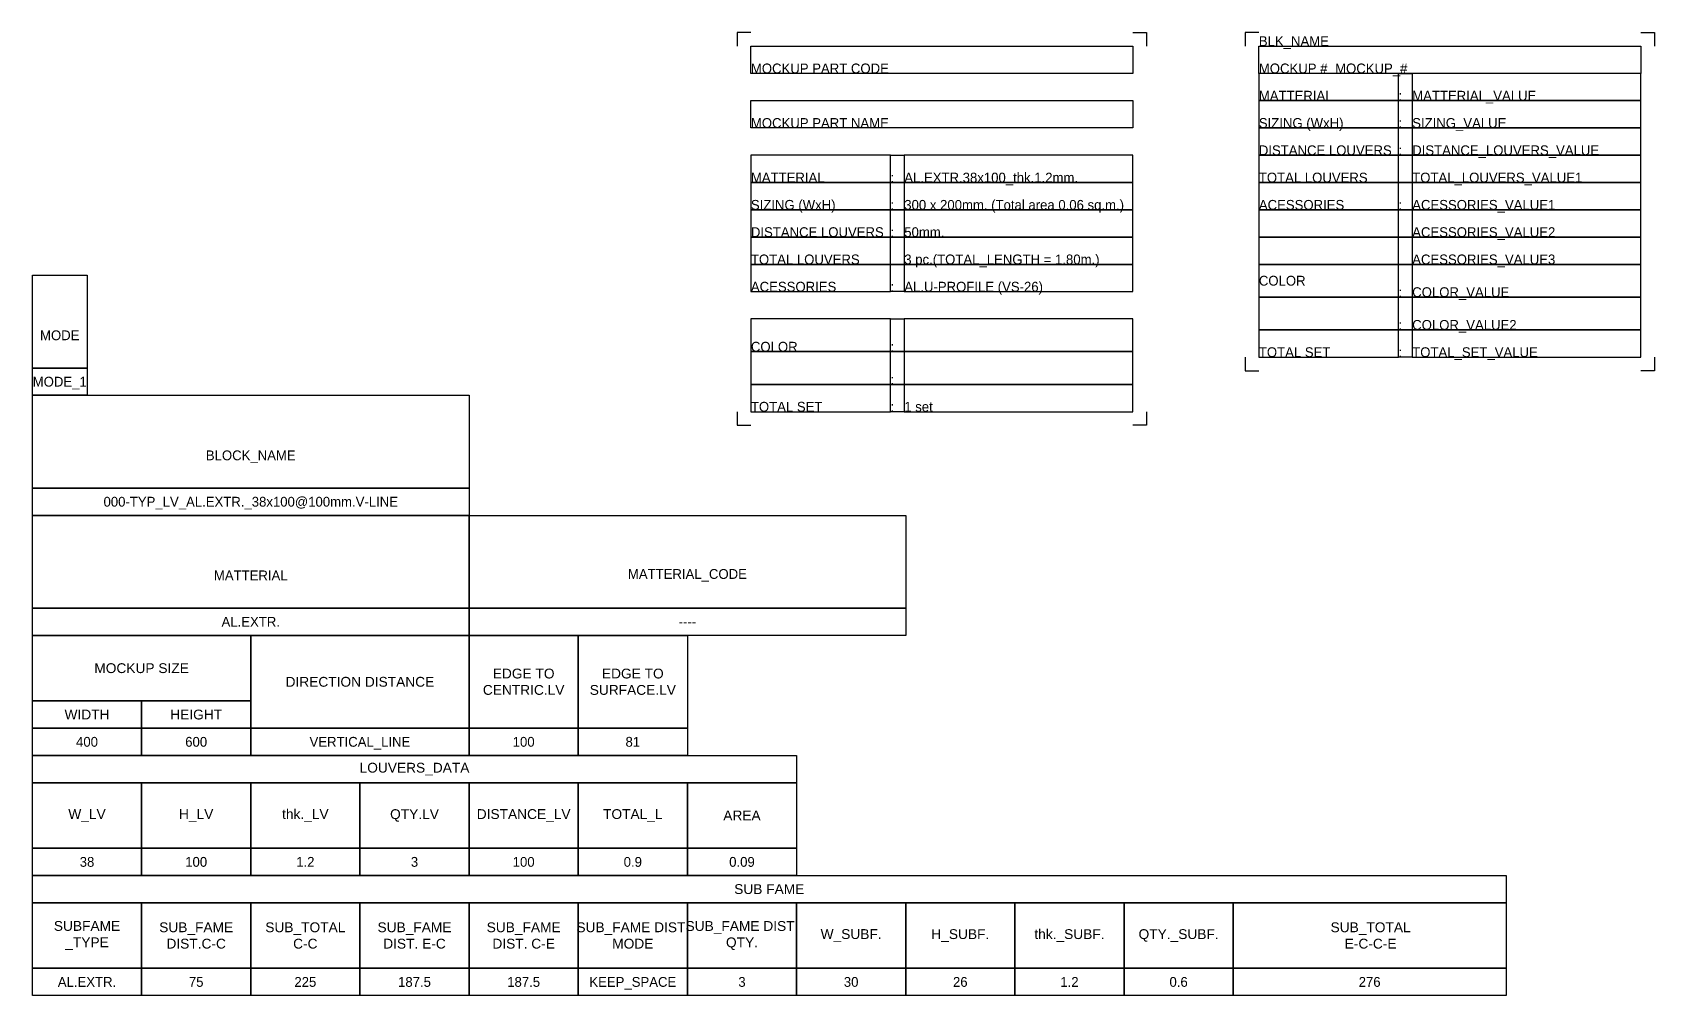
# Model space of a CAD drawing. Header units: millimetres. Extents: x -244126 to 368105, y -173968 to 259060.
# Drawn here: x 5208 to 6694, y 17546 to 18429 of the extents above; entities that cross this region are included whole.
import ezdxf
from ezdxf.enums import TextEntityAlignment as Align

# ---------------------------------------------------------------- set-up
doc = ezdxf.new("R2010")
doc.units = ezdxf.units.MM
doc.header["$MEASUREMENT"] = 0
doc.linetypes.add('BORDER2', pattern=[22.225, 6.35, -3.175, 6.35, -3.175, 0, -3.175])
for name, color, linetype in [('000 - T E X T', 4, 'Continuous'), ('001 - ASCESSORIES', 1, 'Continuous'), ('002 - STRUCTURAL STEEL', 4, 'Continuous'), ('A04_TUBE SERIES', 7, 'Continuous')]:
    doc.layers.add(name, color=color, linetype=linetype)
doc.styles.get("Standard").update_dxf_attribs({"font": 'arial.ttf'})
doc.styles.add('TA', font='Cordia New.ttf', dxfattribs={"height": 4.5})

# ---------------------------------------------------------------- blocks, each defined once
blk = doc.blocks.new('*U560')
at = {"layer": '002 - STRUCTURAL STEEL', "color": 0, "linetype": 'ByBlock'}
blk.add_lwpolyline([(0, 5), (10, 5), (10, 0), (0, 0)], close=True, dxfattribs=at)
blk = doc.blocks.new('*U561')
at = {"layer": '002 - STRUCTURAL STEEL', "color": 0, "linetype": 'ByBlock'}
blk.add_lwpolyline([(0, 17), (10, 17), (10, 0), (0, 0)], close=True, dxfattribs=at)
blk = doc.blocks.new('*U567')
at = {"layer": '002 - STRUCTURAL STEEL', "color": 0, "linetype": 'ByBlock'}
blk.add_lwpolyline([(0, 17), (80, 17), (80, 0), (0, 0)], close=True, dxfattribs=at)
blk = doc.blocks.new('*U4911')
at = {"layer": '002 - STRUCTURAL STEEL', "color": 0, "linetype": 'ByBlock'}
blk.add_lwpolyline([(0, 5), (80, 5), (80, 0), (0, 0)], close=True, dxfattribs=at)
blk = doc.blocks.new('*U568')
at = {"layer": '002 - STRUCTURAL STEEL', "color": 0, "linetype": 'ByBlock'}
blk.add_lwpolyline([(0, 12), (40, 12), (40, 0), (0, 0)], close=True, dxfattribs=at)
blk = doc.blocks.new('*U4914')
at = {"layer": '002 - STRUCTURAL STEEL', "color": 0, "linetype": 'ByBlock'}
blk.add_lwpolyline([(0, 5), (20, 5), (20, 0), (0, 0)], close=True, dxfattribs=at)
blk = doc.blocks.new('*U3045')
at = {"layer": '002 - STRUCTURAL STEEL', "color": 0, "linetype": 'ByBlock'}
blk.add_lwpolyline([(0, 17), (40, 17), (40, 0), (0, 0)], close=True, dxfattribs=at)
blk = doc.blocks.new('*U3044')
at = {"layer": '002 - STRUCTURAL STEEL', "color": 0, "linetype": 'ByBlock'}
blk.add_lwpolyline([(0, 17), (20, 17), (20, 0), (0, 0)], close=True, dxfattribs=at)
blk = doc.blocks.new('*U562')
at = {"layer": '002 - STRUCTURAL STEEL', "color": 0, "linetype": 'ByBlock'}
blk.add_lwpolyline([(0, 12), (20, 12), (20, 0), (0, 0)], close=True, dxfattribs=at)
blk = doc.blocks.new('*U563')
at = {"layer": '002 - STRUCTURAL STEEL', "color": 0, "linetype": 'ByBlock'}
blk.add_lwpolyline([(0, 12), (20, 12), (20, 0), (0, 0)], close=True, dxfattribs=at)
blk = doc.blocks.new('*U564')
at = {"layer": '002 - STRUCTURAL STEEL', "color": 0, "linetype": 'ByBlock'}
blk.add_lwpolyline([(0, 12), (20, 12), (20, 0), (0, 0)], close=True, dxfattribs=at)
blk = doc.blocks.new('*U565')
at = {"layer": '002 - STRUCTURAL STEEL', "color": 0, "linetype": 'ByBlock'}
blk.add_lwpolyline([(0, 5), (270, 5), (270, 0), (0, 0)], close=True, dxfattribs=at)
blk = doc.blocks.new('*U566')
at = {"layer": '002 - STRUCTURAL STEEL', "color": 0, "linetype": 'ByBlock'}
blk.add_lwpolyline([(0, 12), (20, 12), (20, 0), (0, 0)], close=True, dxfattribs=at)
blk = doc.blocks.new('*U570')
at = {"layer": '002 - STRUCTURAL STEEL', "color": 0, "linetype": 'ByBlock'}
blk.add_lwpolyline([(0, 12), (20, 12), (20, 0), (0, 0)], close=True, dxfattribs=at)
blk = doc.blocks.new('*U571')
at = {"layer": '002 - STRUCTURAL STEEL', "color": 0, "linetype": 'ByBlock'}
blk.add_lwpolyline([(0, 12), (20, 12), (20, 0), (0, 0)], close=True, dxfattribs=at)
blk = doc.blocks.new('*U572')
at = {"layer": '002 - STRUCTURAL STEEL', "color": 0, "linetype": 'ByBlock'}
blk.add_lwpolyline([(0, 12), (20, 12), (20, 0), (0, 0)], close=True, dxfattribs=at)
blk = doc.blocks.new('*U573')
at = {"layer": '002 - STRUCTURAL STEEL', "color": 0, "linetype": 'ByBlock'}
blk.add_lwpolyline([(0, 12), (20, 12), (20, 0), (0, 0)], close=True, dxfattribs=at)
blk = doc.blocks.new('*U574')
at = {"layer": '002 - STRUCTURAL STEEL', "color": 0, "linetype": 'ByBlock'}
blk.add_lwpolyline([(0, 12), (20, 12), (20, 0), (0, 0)], close=True, dxfattribs=at)
blk = doc.blocks.new('*U575')
at = {"layer": '002 - STRUCTURAL STEEL', "color": 0, "linetype": 'ByBlock'}
blk.add_lwpolyline([(0, 12), (50, 12), (50, 0), (0, 0)], close=True, dxfattribs=at)
blk = doc.blocks.new('*U4913')
at = {"layer": '002 - STRUCTURAL STEEL', "color": 0, "linetype": 'ByBlock'}
blk.add_lwpolyline([(0, 5), (40, 5), (40, 0), (0, 0)], close=True, dxfattribs=at)
blk = doc.blocks.new('*U569')
at = {"layer": '002 - STRUCTURAL STEEL', "color": 0, "linetype": 'ByBlock'}
blk.add_lwpolyline([(0, 5), (50, 5), (50, 0), (0, 0)], close=True, dxfattribs=at)
blk = doc.blocks.new('*U556')
at = {"layer": '002 - STRUCTURAL STEEL', "color": 0, "linetype": 'ByBlock'}
blk.add_lwpolyline([(0, 12), (20, 12), (20, 0), (0, 0)], close=True, dxfattribs=at)
blk = doc.blocks.new('*U557')
at = {"layer": '002 - STRUCTURAL STEEL', "color": 0, "linetype": 'ByBlock'}
blk.add_lwpolyline([(0, 12), (20, 12), (20, 0), (0, 0)], close=True, dxfattribs=at)
blk = doc.blocks.new('*U558')
at = {"layer": '002 - STRUCTURAL STEEL', "color": 0, "linetype": 'ByBlock'}
blk.add_lwpolyline([(0, 12), (20, 12), (20, 0), (0, 0)], close=True, dxfattribs=at)
blk = doc.blocks.new('*U559')
at = {"layer": '002 - STRUCTURAL STEEL', "color": 0, "linetype": 'ByBlock'}
blk.add_lwpolyline([(0, 12), (20, 12), (20, 0), (0, 0)], close=True, dxfattribs=at)
blk = doc.blocks.new('*U550')
at = {"layer": '002 - STRUCTURAL STEEL', "color": 0, "linetype": 'ByBlock'}
blk.add_lwpolyline([(0, 12), (20, 12), (20, 0), (0, 0)], close=True, dxfattribs=at)
blk = doc.blocks.new('*U551')
at = {"layer": '002 - STRUCTURAL STEEL', "color": 0, "linetype": 'ByBlock'}
blk.add_lwpolyline([(0, 12), (20, 12), (20, 0), (0, 0)], close=True, dxfattribs=at)
blk = doc.blocks.new('*U552')
at = {"layer": '002 - STRUCTURAL STEEL', "color": 0, "linetype": 'ByBlock'}
blk.add_lwpolyline([(0, 12), (20, 12), (20, 0), (0, 0)], close=True, dxfattribs=at)
blk = doc.blocks.new('*U553')
at = {"layer": '002 - STRUCTURAL STEEL', "color": 0, "linetype": 'ByBlock'}
blk.add_lwpolyline([(0, 12), (20, 12), (20, 0), (0, 0)], close=True, dxfattribs=at)
blk = doc.blocks.new('*U554')
at = {"layer": '002 - STRUCTURAL STEEL', "color": 0, "linetype": 'ByBlock'}
blk.add_lwpolyline([(0, 12), (20, 12), (20, 0), (0, 0)], close=True, dxfattribs=at)
blk = doc.blocks.new('*U555')
at = {"layer": '002 - STRUCTURAL STEEL', "color": 0, "linetype": 'ByBlock'}
blk.add_lwpolyline([(0, 5), (140, 5), (140, 0), (0, 0)], close=True, dxfattribs=at)
blk = doc.blocks.new('LV_DATA_FROM_EXCEl')
at = {"color": 0}
for name, p in [('*U561', (0, 115)), ('*U560', (0, 110)), ('*U567', (0, 93)), ('*U4911', (0, 88)), ('*U567', (0, 71)), ('*U567', (80, 71)), ('*U4911', (0, 66)), ('*U4911', (80, 66)), ('*U568', (0, 54)), ('*U3045', (40, 49)), ('*U3044', (80, 49)), ('*U3044', (100, 49)), ('*U4914', (0, 49)), ('*U4914', (20, 49)), ('*U4914', (0, 44)), ('*U4914', (20, 44)), ('*U4913', (40, 44)), ('*U4914', (80, 44)), ('*U4914', (100, 44)), ('*U555', (0, 39)), ('*U556', (0, 27)), ('*U557', (20, 27)), ('*U558', (40, 27)), ('*U559', (60, 27)), ('*U550', (80, 27)), ('*U551', (100, 27)), ('*U552', (120, 27)), ('*U4914', (0, 22)), ('*U4914', (20, 22)), ('*U4914', (40, 22)), ('*U4914', (60, 22)), ('*U4914', (80, 22)), ('*U4914', (100, 22)), ('*U4914', (120, 22)), ('*U565', (0, 17)), ('*U554', (0, 5)), ('*U553', (20, 5)), ('*U562', (40, 5)), ('*U563', (60, 5)), ('*U564', (80, 5)), ('*U566', (100, 5)), ('*U570', (120, 5)), ('*U571', (140, 5)), ('*U572', (160, 5)), ('*U573', (180, 5)), ('*U574', (200, 5)), ('*U575', (220, 5)), ('*U4914', (0, 0)), ('*U4914', (20, 0)), ('*U4914', (40, 0)), ('*U4914', (60, 0)), ('*U4914', (80, 0)), ('*U4914', (100, 0)), ('*U4914', (120, 0)), ('*U4914', (140, 0)), ('*U4914', (160, 0)), ('*U4914', (180, 0)), ('*U4914', (200, 0)), ('*U569', (220, 0))]:
    blk.add_blockref(name, p, dxfattribs=at)
at = {"color": 0, "style": 'TA'}
for s, p in [('MODE', (5, 121)), ('BLOCK_NAME', (40, 99))]:
    blk.add_text(s, height=1.8, dxfattribs=at).set_placement(p, align=Align.MIDDLE_CENTER)
at = {"color": 0}
for s, p in [('MOCKUP SIZE', (20, 60)), ('DIRECTION DISTANCE', (60, 57.5)), ('WIDTH', (10, 51.5)), ('HEIGHT', (30, 51.5))]:
    blk.add_text(s, height=1.8, dxfattribs=at).set_placement(p, align=Align.MIDDLE_CENTER)
at = {"color": 0, "char_height": 1.8, "width": 13.8921, "attachment_point": 5, "style": 'TA'}
for s, insert in [('MATTERIAL', (40, 77)), ('MATTERIAL_CODE', (120, 77))]:
    blk.add_mtext(s, dxfattribs=dict(at, insert=insert))
at = {"color": 0, "char_height": 1.8, "attachment_point": 5}
for s, insert, width in [('EDGE TO CENTRIC.LV', (90, 57.5), 20), ('EDGE TO SURFACE.LV', (110, 57.5), 20), ('LOUVERS_DATA', (70, 41.5), 140), ('W_LV', (10, 33), 20), ('H_LV', (30, 33), 20), ('thk._LV', (50, 33), 20), ('QTY.LV', (70, 33), 20), ('DISTANCE_LV', (90, 33), 20), ('TOTAL_L', (110, 33), 20), ('AREA', (130, 33), 20), ('SUB FAME', (135, 19.5), 200), ('SUBFAME^J_TYPE', (10, 11), 20), ('SUB_FAME DIST.C-C', (30, 11), 20), ('SUB_TOTAL\\PC-C', (50, 11), 20), ('SUB_FAME DIST. E-C', (70, 11), 20), ('SUB_FAME DIST. C-E', (90, 11), 20), ('SUB_FAME DIST.\\PMODE', (110, 11), 20), ('SUB_FAME DIST.\\PQTY.', (130, 11), 20), ('W_SUBF.', (150, 11.01), 20), ('H_SUBF.', (170, 11), 20), ('thk._SUBF.', (190, 11), 20), ('QTY._SUBF.', (210, 11), 20), ('SUB_TOTAL\\PE-C-C-E', (245.18, 11), 49.6483)]:
    blk.add_mtext(s, dxfattribs=dict(at, insert=insert, width=width))
at = {"style": 'TA'}
for tag, p in [('MODE_VALUE', (5, 112.5)), ('BLOCK_NAME_VALUE', (40, 90.5)), ('MATTERIAL_VALUE', (40, 68.5)), ('MATTERIAL_CODE_VALUE', (120, 68.5)), ('DIRECTION DISTANCE_VALUE', (60, 46.5)), ('EDGE TO CENTRIC.LV_VALUE', (90, 46.5)), ('EDGE TO SURFACE.LV_VALUE', (110, 46.5)), ('DISTANCE_LV_VALUE', (90, 24.5)), ('TOTAL_L_VALUE', (110, 24.5)), ('AREA_VALUE', (130, 24.5)), ('SUBFAME^J_TYPE_VALUE', (10, 2.5)), ('SUB_FAME_DIST._QTY._VALUE', (130, 2.5)), ('W_SUBF._VALUE', (150, 2.5)), ('H_SUBF._VALUE', (170, 2.5)), ('THK._SUBF._VALUE', (190, 2.5)), ('QTY._SUBF._VALUE', (210, 2.5)), ('SUB_TOTAL\\PE-C-C-E_VALUE', (245, 2.5))]:
    blk.add_attdef(tag, text='', height=1.8, dxfattribs=at).set_placement(p, align=Align.MIDDLE_CENTER)
at = {"color": 3, "style": 'TA'}
for tag, p in [('WIDTH_VALUE', (10, 46.5)), ('HEIGHT_VALUE', (30, 46.5)), ('W_LV_VALUE', (10, 24.5)), ('H_LV_VALUE', (30, 24.5)), ('THK._LV_VALUE', (50, 24.5)), ('QTY.LV_VALUE', (70, 24.5)), ('SUB_FAME DIST.C-C_VALUE', (30, 2.5))]:
    blk.add_attdef(tag, text='', height=1.8, dxfattribs=at).set_placement(p, align=Align.MIDDLE_CENTER)
at = {"style": 'TA', "flags": 8}
for tag, p in [('SUB_TOTAL\\PC-C_VALUE', (50, 2.5)), ('SUB_FAME DIST. E-C_VALUE', (70, 2.5)), ('SUB_FAME DIST. C-E_VALUE', (90, 2.5)), ('SUB_FAME DIST.\\PMODE_VALUE', (110, 2.5))]:
    blk.add_attdef(tag, text='', height=1.8, dxfattribs=at).set_placement(p, align=Align.MIDDLE_CENTER)
blk = doc.blocks.new('*U1562')
at = {"layer": 'Defpoints', "color": 250}
for points in [[(0, 2.5), (-2.5, 2.5), (-2.5, 0)], [(70, 2.5), (72.5, 2.5), (72.5, 0)], [(-2.5, -67), (-2.5, -69.5), (0, -69.5)], [(72.5, -67), (72.5, -69.5), (70, -69.5)]]:
    blk.add_lwpolyline(points, dxfattribs=at)
for points in [[(0, 0), (70, 0), (70, -5), (0, -5)], [(0, -10), (70, -10), (70, -15), (0, -15)], [(0, -25), (25.6, -25), (25.6, -20), (0, -20)], [(25.6, -20), (28.1, -20), (28.1, -25), (25.6, -25)], [(28.1, -25), (70, -25), (70, -20), (28.1, -20)], [(0, -30), (25.6, -30), (25.6, -25), (0, -25)], [(25.6, -25), (28.1, -25), (28.1, -30), (25.6, -30)], [(28.1, -30), (70, -30), (70, -25), (28.1, -25)], [(0, -35), (25.6, -35), (25.6, -30), (0, -30)], [(25.6, -30), (28.1, -30), (28.1, -35), (25.6, -35)], [(28.1, -35), (70, -35), (70, -30), (28.1, -30)], [(0, -40), (25.6, -40), (25.6, -35), (0, -35)], [(25.6, -35), (28.1, -35), (28.1, -40), (25.6, -40)], [(28.1, -40), (70, -40), (70, -35), (28.1, -35)], [(0, -45), (25.6, -45), (25.6, -40), (0, -40)], [(25.6, -40), (28.1, -40), (28.1, -45), (25.6, -45)], [(28.1, -45), (70, -45), (70, -40), (28.1, -40)], [(0, -56), (25.6, -56), (25.6, -50), (0, -50)], [(25.6, -50), (28.1, -50), (28.1, -56), (25.6, -56)], [(28.1, -56), (70, -56), (70, -50), (28.1, -50)], [(0, -62), (25.6, -62), (25.6, -56), (0, -56)], [(25.6, -56), (28.1, -56), (28.1, -62), (25.6, -62)], [(28.1, -62), (70, -62), (70, -56), (28.1, -56)], [(0, -67), (25.6, -67), (25.6, -62), (0, -62)], [(25.6, -62), (28.1, -62), (28.1, -67), (25.6, -67)], [(28.1, -67), (70, -67), (70, -62), (28.1, -62)]]:
    blk.add_lwpolyline(points, close=True, dxfattribs=at)
at = {"layer": '000 - T E X T', "linetype": 'BORDER2', "style": 'TA'}
for s, p in [('MOCKUP PART CODE', (0, -5)), ('MOCKUP PART NAME', (0, -15)), ('MATTERIAL', (0, -25)), (':', (25.6, -25)), ('SIZING (WxH)', (0, -30)), (':', (25.6, -30)), ('DISTANCE LOUVERS', (0, -35)), (':', (25.6, -35)), ('TOTAL LOUVERS', (0, -40)), ('ACESSORIES', (0, -45)), (':', (25.6, -45)), (':', (25.6, -56)), (':', (25.6, -62)), ('TOTAL SET', (0, -67)), (':', (25.6, -67))]:
    blk.add_text(s, height=1.8, dxfattribs=at).set_placement(p)
blk.add_text('COLOR', height=1.8, dxfattribs=at).set_placement((0, -55.1), align=Align.MIDDLE_LEFT)
at = {"layer": '000 - T E X T', "style": 'TA', "flags": 1}
blk.add_attdef('BLK_NAME', (0, 0), '', height=1.8, dxfattribs=at)
at = {"layer": '000 - T E X T', "style": 'TA'}
for tag, p in [('CODE_VALUE_1', (28.1, -5)), ('CODE_VALUE_2', (28.1, -10)), ('PART_NAME_VALUE_1', (28.1, -15)), ('PART_NAME_VALUE_2', (28.1, -20)), ('MATTERIAL_VALUE', (28.1, -25)), ('SIZING_VALUE', (28.1, -30)), ('DISTANCE_LOUVERS_VALUE', (28.1, -35)), ('TOTAL_LOUVERS_VALUE1', (28.1, -40)), ('ACESSORIES_VALUE1', (28.1, -45)), ('COATING_VALUE_1', (28.1, -56)), ('COATING_VALUE_2', (28.1, -62)), ('TOTAL_SET_VALUE', (28.1, -67))]:
    blk.add_attdef(tag, p, '', height=1.8, dxfattribs=at)

msp = doc.modelspace()

# ---------------------------------------------------------------- linework, layer by layer
at = {"layer": 'Defpoints', "color": 250}
for points in [[(6331.36359, 18428.68144), (6318.86359, 18428.68144), (6318.86359, 18416.18144)], [(6681.36359, 18428.68144), (6693.86359, 18428.68144), (6693.86359, 18416.18144)], [(6318.86359, 18131.18144), (6318.86359, 18118.68144), (6331.36359, 18118.68144)], [(6693.86359, 18131.18144), (6693.86359, 18118.68144), (6681.36359, 18118.68144)]]:
    msp.add_lwpolyline(points, dxfattribs=at)
for points in [[(6331.36359, 18416.18144), (6681.36359, 18416.18144), (6681.36359, 18391.18144), (6331.36359, 18391.18144)], [(6331.36359, 18366.18144), (6459.34627, 18366.18144), (6459.34627, 18391.18144), (6331.36359, 18391.18144)], [(6459.34627, 18391.18144), (6471.84627, 18391.18144), (6471.84627, 18366.18144), (6459.34627, 18366.18144)], [(6471.84627, 18366.18144), (6681.36359, 18366.18144), (6681.36359, 18391.18144), (6471.84627, 18391.18144)], [(6331.36359, 18341.18144), (6459.34627, 18341.18144), (6459.34627, 18366.18144), (6331.36359, 18366.18144)], [(6459.34627, 18366.18144), (6471.84627, 18366.18144), (6471.84627, 18341.18144), (6459.34627, 18341.18144)], [(6471.84627, 18341.18144), (6681.36359, 18341.18144), (6681.36359, 18366.18144), (6471.84627, 18366.18144)], [(6331.36359, 18316.18144), (6459.34627, 18316.18144), (6459.34627, 18341.18144), (6331.36359, 18341.18144)], [(6459.34627, 18341.18144), (6471.84627, 18341.18144), (6471.84627, 18316.18144), (6459.34627, 18316.18144)], [(6471.84627, 18316.18144), (6681.36359, 18316.18144), (6681.36359, 18341.18144), (6471.84627, 18341.18144)], [(6331.36359, 18291.18144), (6459.34627, 18291.18144), (6459.34627, 18316.18144), (6331.36359, 18316.18144)], [(6459.34627, 18316.18144), (6471.84627, 18316.18144), (6471.84627, 18291.18144), (6459.34627, 18291.18144)], [(6471.84627, 18291.18144), (6681.36359, 18291.18144), (6681.36359, 18316.18144), (6471.84627, 18316.18144)], [(6331.36359, 18266.18144), (6459.34627, 18266.18144), (6459.34627, 18291.18144), (6331.36359, 18291.18144)], [(6459.34627, 18291.18144), (6471.84627, 18291.18144), (6471.84627, 18266.18144), (6459.34627, 18266.18144)], [(6471.84627, 18266.18144), (6681.36359, 18266.18144), (6681.36359, 18291.18144), (6471.84627, 18291.18144)], [(6331.36359, 18241.18144), (6459.34627, 18241.18144), (6459.34627, 18266.18144), (6331.36359, 18266.18144)], [(6459.34627, 18266.18144), (6471.84627, 18266.18144), (6471.84627, 18241.18144), (6459.34627, 18241.18144)], [(6471.84627, 18241.18144), (6681.36359, 18241.18144), (6681.36359, 18266.18144), (6471.84627, 18266.18144)], [(6331.36359, 18216.18144), (6459.34627, 18216.18144), (6459.34627, 18241.18144), (6331.36359, 18241.18144)], [(6459.34627, 18241.18144), (6471.84627, 18241.18144), (6471.84627, 18216.18144), (6459.34627, 18216.18144)], [(6471.84627, 18216.18144), (6681.36359, 18216.18144), (6681.36359, 18241.18144), (6471.84627, 18241.18144)], [(6331.36359, 18186.18144), (6459.34627, 18186.18144), (6459.34627, 18216.18144), (6331.36359, 18216.18144)], [(6459.34627, 18216.18144), (6471.84627, 18216.18144), (6471.84627, 18186.18144), (6459.34627, 18186.18144)], [(6471.84627, 18186.18144), (6681.36359, 18186.18144), (6681.36359, 18216.18144), (6471.84627, 18216.18144)], [(6331.36359, 18156.18144), (6459.34627, 18156.18144), (6459.34627, 18186.18144), (6331.36359, 18186.18144)], [(6459.34627, 18186.18144), (6471.84627, 18186.18144), (6471.84627, 18156.18144), (6459.34627, 18156.18144)], [(6471.84627, 18156.18144), (6681.36359, 18156.18144), (6681.36359, 18186.18144), (6471.84627, 18186.18144)], [(6331.36359, 18131.18144), (6459.34627, 18131.18144), (6459.34627, 18156.18144), (6331.36359, 18156.18144)], [(6459.34627, 18156.18144), (6471.84627, 18156.18144), (6471.84627, 18131.18144), (6459.34627, 18131.18144)], [(6471.84627, 18131.18144), (6681.36359, 18131.18144), (6681.36359, 18156.18144), (6471.84627, 18156.18144)]]:
    msp.add_lwpolyline(points, close=True, dxfattribs=at)

# ---------------------------------------------------------------- block references
at = {"layer": '001 - ASCESSORIES', "color": 1}
ref = msp.add_blockref('LV_DATA_FROM_EXCEl', (5207.85049, 17546.16093), dxfattribs=dict(at, xscale=5, yscale=5, zscale=5))
ref.add_attrib('MODE_VALUE', 'MODE_1', dxfattribs={"layer": '0', "height": 9, "style": 'TA'}).set_placement((5232.85049, 18108.66093), align=Align.MIDDLE_CENTER)
ref.add_attrib('BLOCK_NAME_VALUE', '000-TYP_LV_AL.EXTR._38x100@100mm.V-LINE', dxfattribs={"layer": '0', "height": 9, "style": 'TA'}).set_placement((5407.85049, 17998.66093), align=Align.MIDDLE_CENTER)
ref.add_attrib('MATTERIAL_VALUE', 'AL.EXTR.', dxfattribs={"layer": '0', "height": 9, "style": 'TA'}).set_placement((5407.85049, 17888.66093), align=Align.MIDDLE_CENTER)
ref.add_attrib('MATTERIAL_CODE_VALUE', '----', dxfattribs={"layer": '0', "height": 9, "style": 'TA'}).set_placement((5807.85049, 17888.66093), align=Align.MIDDLE_CENTER)
ref.add_attrib('WIDTH_VALUE', '400', dxfattribs={"layer": '0', "color": 3, "height": 9, "style": 'TA'}).set_placement((5257.85049, 17778.66093), align=Align.MIDDLE_CENTER)
ref.add_attrib('HEIGHT_VALUE', '600', dxfattribs={"layer": '0', "color": 3, "height": 9, "style": 'TA'}).set_placement((5357.85049, 17778.66093), align=Align.MIDDLE_CENTER)
ref.add_attrib('DIRECTION DISTANCE_VALUE', 'VERTICAL_LINE', dxfattribs={"layer": '0', "height": 9, "style": 'TA'}).set_placement((5507.85049, 17778.66093), align=Align.MIDDLE_CENTER)
ref.add_attrib('EDGE TO CENTRIC.LV_VALUE', '100', dxfattribs={"layer": '0', "height": 9, "style": 'TA'}).set_placement((5657.85049, 17778.66093), align=Align.MIDDLE_CENTER)
ref.add_attrib('EDGE TO SURFACE.LV_VALUE', '81', dxfattribs={"layer": '0', "height": 9, "style": 'TA'}).set_placement((5757.85049, 17778.66093), align=Align.MIDDLE_CENTER)
ref.add_attrib('W_LV_VALUE', '38', dxfattribs={"layer": '0', "color": 3, "height": 9, "style": 'TA'}).set_placement((5257.85049, 17668.66093), align=Align.MIDDLE_CENTER)
ref.add_attrib('H_LV_VALUE', '100', dxfattribs={"layer": '0', "color": 3, "height": 9, "style": 'TA'}).set_placement((5357.85049, 17668.66093), align=Align.MIDDLE_CENTER)
ref.add_attrib('THK._LV_VALUE', '1.2', dxfattribs={"layer": '0', "color": 3, "height": 9, "style": 'TA'}).set_placement((5457.85049, 17668.66093), align=Align.MIDDLE_CENTER)
ref.add_attrib('QTY.LV_VALUE', '3', dxfattribs={"layer": '0', "color": 3, "height": 9, "style": 'TA'}).set_placement((5557.85049, 17668.66093), align=Align.MIDDLE_CENTER)
ref.add_attrib('DISTANCE_LV_VALUE', '100', dxfattribs={"layer": '0', "height": 9, "style": 'TA'}).set_placement((5657.85049, 17668.66093), align=Align.MIDDLE_CENTER)
ref.add_attrib('TOTAL_L_VALUE', '0.9', dxfattribs={"layer": '0', "height": 9, "style": 'TA'}).set_placement((5757.85049, 17668.66093), align=Align.MIDDLE_CENTER)
ref.add_attrib('AREA_VALUE', '0.09', dxfattribs={"layer": '0', "height": 9, "style": 'TA'}).set_placement((5857.85049, 17668.66093), align=Align.MIDDLE_CENTER)
ref.add_attrib('SUBFAME^J_TYPE_VALUE', 'AL.EXTR.', dxfattribs={"layer": '0', "height": 9, "style": 'TA'}).set_placement((5257.85049, 17558.66093), align=Align.MIDDLE_CENTER)
ref.add_attrib('SUB_FAME DIST.C-C_VALUE', '75', dxfattribs={"layer": '0', "color": 3, "height": 9, "style": 'TA'}).set_placement((5357.85049, 17558.66093), align=Align.MIDDLE_CENTER)
ref.add_attrib('SUB_TOTAL\\PC-C_VALUE', '225', dxfattribs={"layer": '0', "height": 9, "style": 'TA'}).set_placement((5457.85049, 17558.66093), align=Align.MIDDLE_CENTER)
ref.add_attrib('SUB_FAME DIST. E-C_VALUE', '187.5', dxfattribs={"layer": '0', "height": 9, "style": 'TA'}).set_placement((5557.85049, 17558.66093), align=Align.MIDDLE_CENTER)
ref.add_attrib('SUB_FAME DIST. C-E_VALUE', '187.5', dxfattribs={"layer": '0', "height": 9, "style": 'TA'}).set_placement((5657.85049, 17558.66093), align=Align.MIDDLE_CENTER)
ref.add_attrib('SUB_FAME DIST.\\PMODE_VALUE', 'KEEP_SPACE', dxfattribs={"layer": '0', "height": 9, "style": 'TA'}).set_placement((5757.85049, 17558.66093), align=Align.MIDDLE_CENTER)
ref.add_attrib('SUB_FAME_DIST._QTY._VALUE', '3', dxfattribs={"layer": '0', "height": 9, "style": 'TA'}).set_placement((5857.85049, 17558.66093), align=Align.MIDDLE_CENTER)
ref.add_attrib('W_SUBF._VALUE', '30', dxfattribs={"layer": '0', "height": 9, "style": 'TA'}).set_placement((5957.85049, 17558.66093), align=Align.MIDDLE_CENTER)
ref.add_attrib('H_SUBF._VALUE', '26', dxfattribs={"layer": '0', "height": 9, "style": 'TA'}).set_placement((6057.85049, 17558.66093), align=Align.MIDDLE_CENTER)
ref.add_attrib('THK._SUBF._VALUE', '1.2', dxfattribs={"layer": '0', "height": 9, "style": 'TA'}).set_placement((6157.85049, 17558.66093), align=Align.MIDDLE_CENTER)
ref.add_attrib('QTY._SUBF._VALUE', '0.6', dxfattribs={"layer": '0', "height": 9, "style": 'TA'}).set_placement((6257.85049, 17558.66093), align=Align.MIDDLE_CENTER)
ref.add_attrib('SUB_TOTAL\\PE-C-C-E_VALUE', '276', dxfattribs={"layer": '0', "height": 9, "style": 'TA'}).set_placement((6432.85049, 17558.66093), align=Align.MIDDLE_CENTER)
at = {"layer": 'A04_TUBE SERIES', "color": 3, "xscale": 5, "yscale": 5, "zscale": 5}
msp.add_blockref('*U1562', (5866.0287, 18416.18144), dxfattribs=at).add_auto_attribs({'MATTERIAL_VALUE': 'AL.EXTR.38x100_thk.1.2mm.', 'SIZING_VALUE': '300 x 200mm. (Total area 0.06 sq.m.)', 'DISTANCE_LOUVERS_VALUE': '50mm.', 'TOTAL_LOUVERS_VALUE1': '3 pc.(TOTAL_LENGTH = 1.80m.)', 'ACESSORIES_VALUE1': 'AL.U-PROFILE (VS-26)', 'TOTAL_SET_VALUE': '1 set'})

# ---------------------------------------------------------------- texts
at = {"layer": '000 - T E X T', "linetype": 'BORDER2', "style": 'TA'}
for s, p in [('MOCKUP #', (6331.36359, 18391.18144)), ('MATTERIAL', (6331.36359, 18366.18144)), (':', (6459.34627, 18366.18144)), ('SIZING (WxH)', (6331.36359, 18341.18144)), (':', (6459.34627, 18341.18144)), ('DISTANCE LOUVERS', (6331.36359, 18316.18144)), (':', (6459.34627, 18316.18144)), ('TOTAL LOUVERS', (6331.36359, 18291.18144)), ('ACESSORIES', (6331.36359, 18266.18144)), (':', (6459.34627, 18266.18144)), (':', (6459.34627, 18186.18144)), (':', (6459.34627, 18156.18144)), ('TOTAL SET', (6331.36359, 18131.18144)), (':', (6459.34627, 18131.18144))]:
    msp.add_text(s, height=9, dxfattribs=at).set_placement(p)
msp.add_text('COLOR', height=9, dxfattribs=at).set_placement((6331.36359, 18201.18144), align=Align.MIDDLE_LEFT)
at = {"layer": '000 - T E X T', "style": 'TA', "flags": 1}
msp.add_attdef('BLK_NAME', (6331.36359, 18416.18144), '', height=9, dxfattribs=at)
at = {"layer": '000 - T E X T', "style": 'TA'}
for tag, p in [('MOCKUP_#', (6401.23352, 18391.18144)), ('MATTERIAL_VALUE', (6471.84627, 18366.18144)), ('SIZING_VALUE', (6471.84627, 18341.18144)), ('DISTANCE_LOUVERS_VALUE', (6471.84627, 18316.18144)), ('TOTAL_LOUVERS_VALUE1', (6471.84627, 18291.18144)), ('ACESSORIES_VALUE1', (6471.84627, 18266.18144)), ('ACESSORIES_VALUE2', (6471.84627, 18241.18144)), ('ACESSORIES_VALUE3', (6471.84627, 18216.18144)), ('COLOR_VALUE', (6471.84627, 18186.18144)), ('COLOR_VALUE2', (6471.84627, 18156.18144)), ('TOTAL_SET_VALUE', (6471.84627, 18131.18144))]:
    msp.add_attdef(tag, p, '', height=9, dxfattribs=at)

doc.saveas('drawing.dxf')
